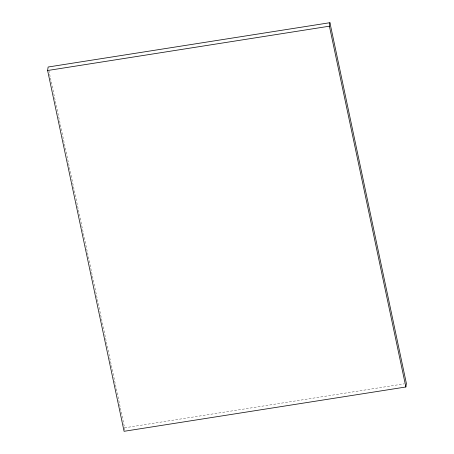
<?xml version="1.0" encoding="UTF-8"?>
<svg xmlns="http://www.w3.org/2000/svg" width="454" height="454" viewBox="0 0 454 454"><rect width="100%" height="100%" fill="white"/><g stroke="black" fill="none" stroke-linecap="round" stroke-linejoin="round"><path stroke-width="0.34" stroke-dasharray="2.27 1.7" d="M124.282 429.904L124.595 427.81L49.015 71.182M124.595 427.81L404.287 383.823"/><path stroke-width="0.68" d="M47.613 70.512L48.13 67.016L329.922 22.7L406.387 383.488L405.87 386.984L124.078 431.3L47.613 70.512L329.405 26.19L329.922 22.7M329.405 26.19L405.87 386.984"/></g></svg>
